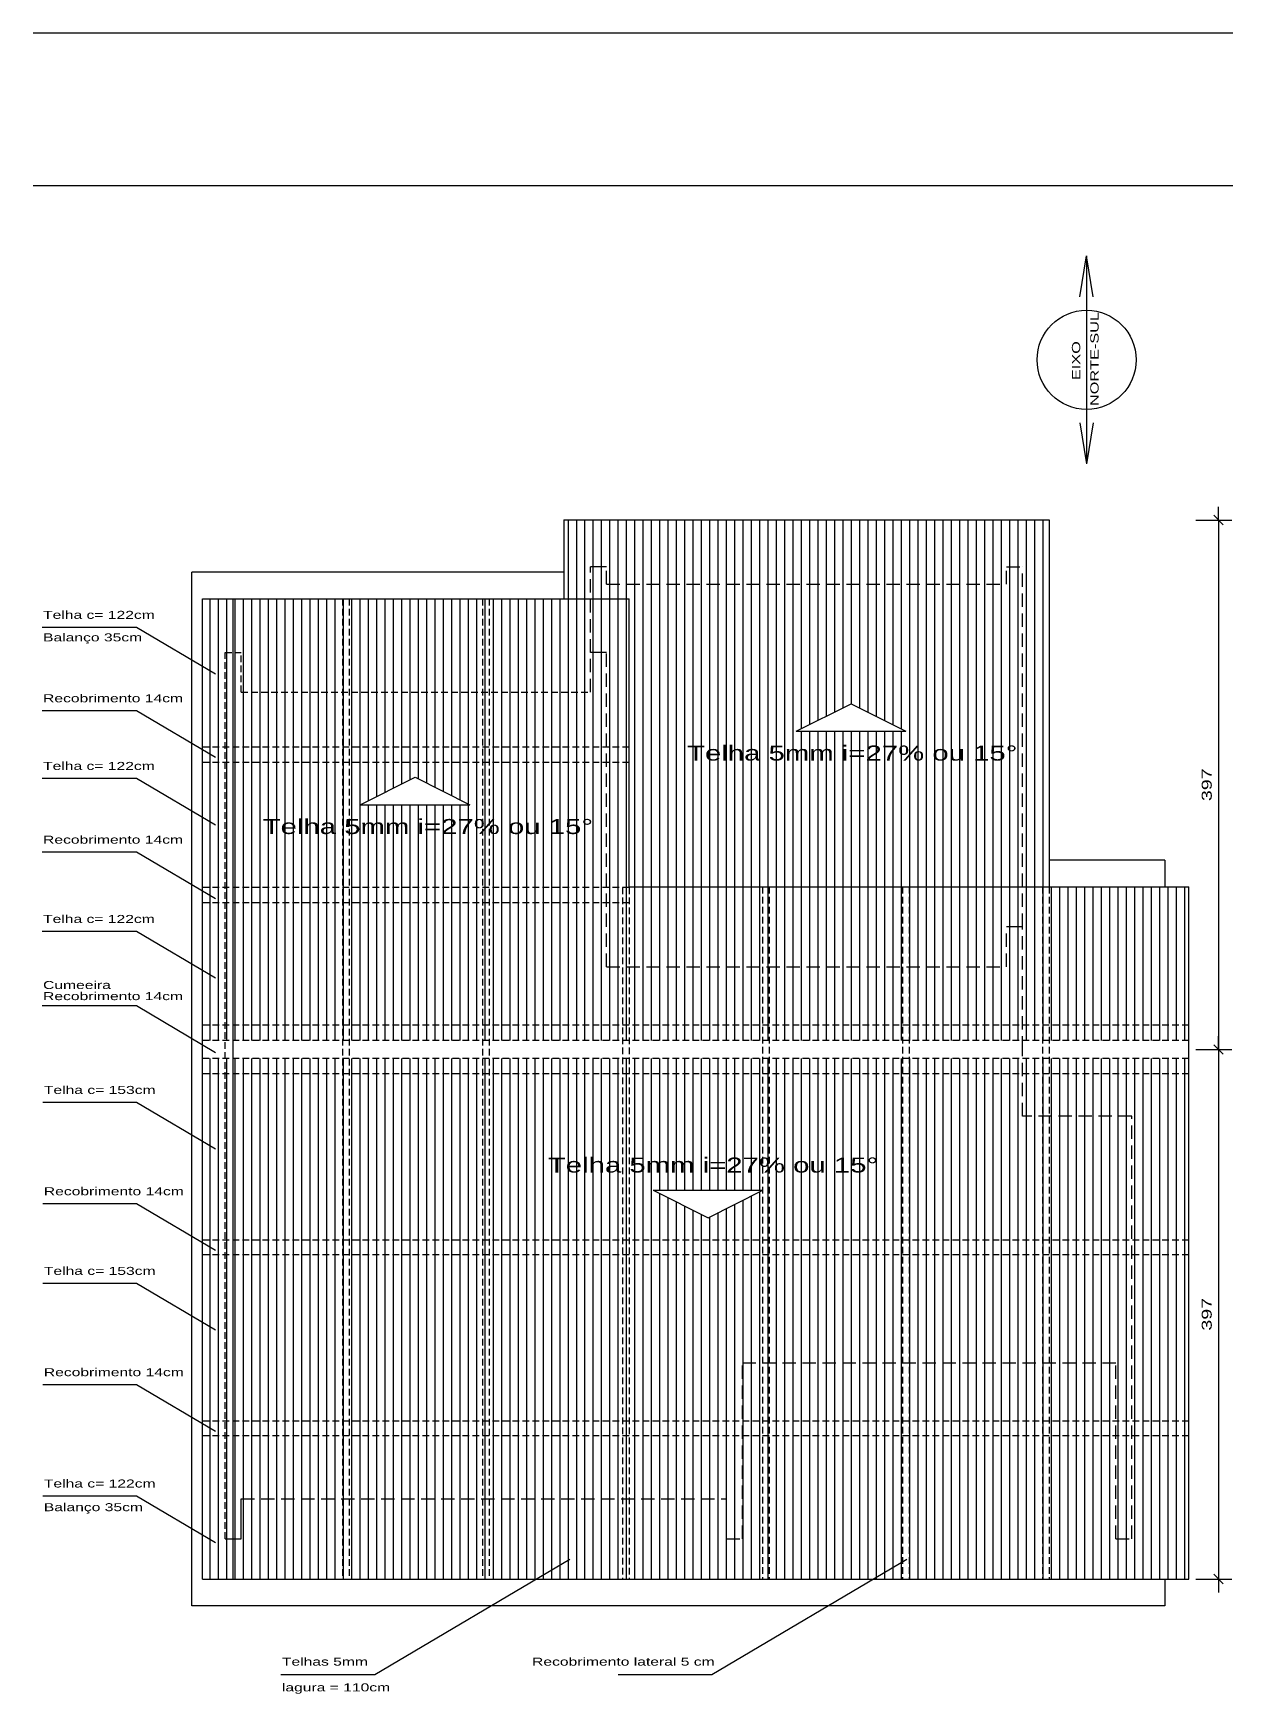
# Model space of a CAD drawing. Header units: millimetres. Extents: x 379 to 8329, y 269 to 4802.
# Drawn here: x 379 to 1279, y 2122 to 3367 of the extents above; entities that cross this region are included whole.
import ezdxf

# ---------------------------------------------------------------- set-up
doc = ezdxf.new("R2010")
doc.units = ezdxf.units.MM
doc.header["$LTSCALE"] = 20
doc.header["$MEASUREMENT"] = 0
doc.linetypes.add('DASHED', pattern=[0.75, 0.5, -0.25])
doc.linetypes.add('DASHED2', pattern=[0.375, 0.25, -0.125])
doc.layers.add('1', color=7, linetype='Continuous')
doc.layers.add('Cotas', color=7, linetype='Continuous')
doc.styles.add('REGUA100', font='arial.ttf', dxfattribs={"width": 1.4})
doc.dimstyles.new('ISO-25', dxfattribs={"dimscale": 5, "dimtxt": 1.5, "dimasz": 0.01, "dimexe": 2, "dimexo": 3, "dimgap": 0.98, "dimtad": 1, "dimrnd": 0.5, "dimtxsty": 'REGUA100', "dimblk1": 'COTATR', "dimblk2": 'COTATR', "dimsah": 1, "dimcen": 4, "dimdle": 4, "dimclrd": 1, "dimclre": 1, "dimclrt": 2, "dimaunit": 1, "dimadec": 0, "dimazin": 0, "dimtfac": 1, "dimtofl": 0, "dimtmove": 2, "dimatfit": 3, "dimldrblk": 'COTATR', "dimfxl": 1, "dimarcsym": 0})
pattern_1 = [(90, (-3444.408, -274.5014), (-6.25, 1e-15), [])]

# ---------------------------------------------------------------- blocks, each defined once
blk = doc.blocks.new('COTATR')
at = {"color": 6}
blk.add_line((-71, -71), (71, 71), dxfattribs=at)
at = {"color": 0, "linetype": 'ByBlock'}
blk.add_line((0, 0), (200, 0), dxfattribs=at)
blk = doc.blocks.new('*D118')
at = {"layer": '1', "color": 1, "lineweight": -2, "transparency": 16777216}
for p, q in [((1251.4, 2605.5), (1278.3, 2605.5)), ((1268.3, 2605.5), (1268.3, 2208.6)), ((1251.4, 2208.5), (1278.3, 2208.5))]:
    blk.add_line(p, q, dxfattribs=at)
at = {"layer": 'DEFPOINTS', "color": 0, "transparency": 16777216}
for p in [(1236.4, 2605.5), (1236.4, 2208.5), (1268.3, 2208.5)]:
    blk.add_point(p, dxfattribs=at)
at = {"layer": '1', "color": 1, "lineweight": -2, "transparency": 16777216, "xscale": 0.05, "yscale": 0.05, "zscale": 0.05}
for p, rotation in [((1268.3, 2605.5), 90), ((1268.3, 2208.5), 270)]:
    blk.add_blockref('COTATR', p, dxfattribs=dict(at, rotation=rotation))
at = {"layer": '1', "color": 2, "transparency": 16777216, "insert": (1259.6, 2407), "char_height": 7.5, "attachment_point": 5, "rotation": 90, "style": 'REGUA100'}
blk.add_mtext('397', dxfattribs=at)
blk = doc.blocks.new('*D119')
at = {"layer": '1', "color": 1, "lineweight": -2, "transparency": 16777216}
for p, q in [((1251.4, 3002.5), (1278.3, 3002.5)), ((1268.3, 3002.5), (1268.3, 2605.6)), ((1251.4, 2605.5), (1278.3, 2605.5))]:
    blk.add_line(p, q, dxfattribs=at)
at = {"layer": 'DEFPOINTS', "color": 0, "transparency": 16777216}
for p in [(1236.4, 3002.5), (1236.4, 2605.5), (1268.3, 2605.5)]:
    blk.add_point(p, dxfattribs=at)
at = {"layer": '1', "color": 1, "lineweight": -2, "transparency": 16777216, "xscale": 0.05, "yscale": 0.05, "zscale": 0.05}
for p, rotation in [((1268.3, 3002.5), 90), ((1268.3, 2605.5), 270)]:
    blk.add_blockref('COTATR', p, dxfattribs=dict(at, rotation=rotation))
at = {"layer": '1', "color": 2, "transparency": 16777216, "insert": (1259.6, 2804), "char_height": 7.5, "attachment_point": 5, "rotation": 90, "style": 'REGUA100'}
blk.add_mtext('397', dxfattribs=at)

msp = doc.modelspace()

# ---------------------------------------------------------------- hatches: boundary and pattern name
at = {"layer": '1'}
h = msp.add_hatch(dxfattribs=at)
h.set_pattern_fill('ANSI31', color=1, scale=50, angle=45, style=0)
h.set_pattern_definition(pattern_1)
h.paths.add_polyline_path([(809.234, 2954.513), (809.234, 2967.513), (797.234, 2967.513), (797.234, 2943.513), (826.234, 2943.513), (826.234, 2727.513), (1121.234, 2727.513), (1121.234, 2967.513), (1109.234, 2967.513), (1109.234, 2954.513)], flags=17)
h.paths.add_polyline_path([(1033.868, 2844.138), (951.583, 2844.138), (992.726, 2864.76)], flags=16)
h.paths.add_polyline_path([(1121.234, 2727.513), (1141.234, 2727.513), (1141.234, 3002.513), (777.234, 3002.513), (777.234, 2943.513), (797.234, 2943.513), (797.234, 2967.513), (809.234, 2967.513), (809.234, 2954.513), (1109.234, 2954.513), (1109.234, 2967.513), (1121.234, 2967.513)])
h.paths.add_polyline_path([(866.699, 2818.77), (1120.534, 2818.77), (1120.534, 2836.554), (866.699, 2836.554)], flags=24)
h = msp.add_hatch(dxfattribs=at)
h.set_pattern_fill('ANSI31', color=1, scale=50, angle=45, style=0)
h.set_pattern_definition(pattern_1)
h.paths.add_polyline_path([(506.234, 2832.51), (506.839, 2832.152), (523.234, 2832.152), (523.234, 2903.242), (529.234, 2903.242), (529.234, 2943.513), (506.234, 2943.513)])
h.paths.add_polyline_path([(523.234, 2832.152), (529.234, 2832.152), (529.234, 2903.242), (523.234, 2903.242)])
h.paths.add_polyline_path([(529.234, 2832.152), (611.234, 2832.152), (611.234, 2873.513), (535.234, 2873.513), (535.234, 2903.242), (529.234, 2903.242)])
h.paths.add_polyline_path([(611.234, 2873.513), (611.234, 2943.513), (529.234, 2943.513), (529.234, 2903.242), (535.234, 2903.242), (535.234, 2873.513)])
h.paths.add_polyline_path([(616.234, 2943.513), (611.234, 2943.513), (611.234, 2873.513), (616.234, 2873.513)])
h.paths.add_polyline_path([(616.234, 2873.513), (611.234, 2873.513), (611.234, 2832.152), (616.234, 2832.152)])
h.paths.add_polyline_path([(716.234, 2832.152), (716.234, 2873.513), (616.234, 2873.513), (616.234, 2832.152)])
h.paths.add_polyline_path([(716.234, 2873.513), (716.234, 2943.513), (616.234, 2943.513), (616.234, 2873.513)])
h.paths.add_polyline_path([(721.234, 2943.513), (716.234, 2943.513), (716.234, 2873.513), (721.234, 2873.513)])
h.paths.add_polyline_path([(716.234, 2832.152), (721.234, 2832.152), (721.234, 2873.513), (716.234, 2873.513)])
h.paths.add_polyline_path([(721.234, 2832.152), (809.234, 2832.152), (809.234, 2903.242), (797.234, 2903.242), (797.234, 2873.513), (721.234, 2873.513)])
h.paths.add_polyline_path([(797.234, 2873.513), (797.234, 2903.242), (797.234, 2943.513), (721.234, 2943.513), (721.234, 2873.513)])
h.paths.add_polyline_path([(797.234, 2903.242), (809.234, 2903.242), (809.234, 2832.152), (826.234, 2832.152), (826.234, 2943.513), (797.234, 2943.513)])
h.paths.add_polyline_path([(826.234, 2832.152), (809.234, 2832.152), (809.234, 2820.658), (826.234, 2820.658)])
h.paths.add_polyline_path([(809.234, 2820.658), (809.234, 2832.152), (721.234, 2832.152), (721.234, 2820.658)])
h.paths.add_polyline_path([(721.234, 2832.152), (716.234, 2832.152), (716.234, 2820.658), (721.234, 2820.658)])
h.paths.add_polyline_path([(716.234, 2820.658), (716.234, 2832.152), (616.234, 2832.152), (616.234, 2820.658)])
h.paths.add_polyline_path([(616.234, 2832.152), (611.234, 2832.152), (611.234, 2820.658), (616.234, 2820.658)])
h.paths.add_polyline_path([(611.234, 2820.658), (611.234, 2832.152), (529.234, 2832.152), (529.234, 2820.658)])
h.paths.add_polyline_path([(523.234, 2820.658), (529.234, 2820.658), (529.234, 2832.152), (523.234, 2832.152)])
h.paths.add_polyline_path([(523.234, 2832.152), (506.234, 2832.152), (506.234, 2820.658), (523.234, 2820.658)])
h.paths.add_polyline_path([(523.234, 2820.658), (506.234, 2820.658), (506.234, 2727.003), (523.234, 2727.003)])
h.paths.add_polyline_path([(523.234, 2727.003), (529.234, 2727.003), (529.234, 2820.658), (523.234, 2820.658)])
h.paths.add_polyline_path([(529.234, 2727.003), (611.234, 2727.003), (611.234, 2820.658), (529.234, 2820.658)])
h.paths.add_polyline_path([(616.234, 2820.658), (611.234, 2820.658), (611.234, 2727.003), (616.234, 2727.003)])
h.paths.add_polyline_path([(716.234, 2727.003), (716.234, 2820.658), (616.234, 2820.658), (616.234, 2727.003)])
h.paths.add_polyline_path([(624.518, 2789.057), (665.661, 2809.679), (706.803, 2789.057)], flags=16)
h.paths.add_polyline_path([(716.234, 2727.003), (721.234, 2727.003), (721.234, 2820.658), (716.234, 2820.658)])
h.paths.add_polyline_path([(809.234, 2727.003), (809.234, 2820.658), (721.234, 2820.658), (721.234, 2727.003)])
h.paths.add_polyline_path([(826.234, 2820.658), (809.234, 2820.658), (809.234, 2727.003), (826.234, 2727.003)])
h.paths.add_polyline_path([(826.234, 2727.003), (821.234, 2727.003), (821.234, 2715.509), (826.234, 2715.509)])
h.paths.add_polyline_path([(809.234, 2715.509), (821.234, 2715.509), (821.234, 2727.003), (809.234, 2727.003)])
h.paths.add_polyline_path([(721.234, 2727.003), (721.234, 2715.509), (809.234, 2715.509), (809.234, 2727.003)])
h.paths.add_polyline_path([(716.234, 2715.509), (721.234, 2715.509), (721.234, 2727.003), (716.234, 2727.003)])
h.paths.add_polyline_path([(616.234, 2727.003), (616.234, 2715.509), (716.234, 2715.509), (716.234, 2727.003)])
h.paths.add_polyline_path([(616.234, 2727.003), (611.234, 2727.003), (611.234, 2715.509), (616.234, 2715.509)])
h.paths.add_polyline_path([(611.234, 2715.509), (611.234, 2727.003), (529.234, 2727.003), (529.234, 2715.509)])
h.paths.add_polyline_path([(523.234, 2715.509), (529.234, 2715.509), (529.234, 2727.003), (523.234, 2727.003)])
h.paths.add_polyline_path([(523.234, 2727.003), (506.234, 2727.003), (506.234, 2715.509), (523.234, 2715.509)])
h.paths.add_polyline_path([(523.234, 2715.509), (506.234, 2715.509), (506.234, 2623.807), (523.234, 2623.807)])
h.paths.add_polyline_path([(523.234, 2623.807), (529.234, 2623.807), (529.234, 2715.509), (523.234, 2715.509)])
h.paths.add_polyline_path([(529.234, 2623.807), (611.234, 2623.807), (611.234, 2715.509), (529.234, 2715.509)])
h.paths.add_polyline_path([(616.234, 2715.509), (611.234, 2715.509), (611.234, 2623.807), (616.234, 2623.807)])
h.paths.add_polyline_path([(616.234, 2623.807), (716.234, 2623.807), (716.234, 2715.509), (616.234, 2715.509)])
h.paths.add_polyline_path([(721.234, 2715.509), (716.234, 2715.509), (716.234, 2623.807), (721.234, 2623.807)])
h.paths.add_polyline_path([(721.234, 2623.807), (821.234, 2623.807), (821.234, 2667.513), (809.234, 2667.513), (809.234, 2715.509), (721.234, 2715.509)])
h.paths.add_polyline_path([(809.234, 2667.513), (821.234, 2667.513), (821.234, 2715.509), (809.234, 2715.509)])
h.paths.add_polyline_path([(826.234, 2715.509), (821.234, 2715.509), (821.234, 2667.513), (826.234, 2667.513)])
h.paths.add_polyline_path([(826.234, 2667.513), (821.234, 2667.513), (821.234, 2623.807), (826.234, 2623.807)])
h.paths.add_polyline_path([(926.234, 2623.807), (926.234, 2667.513), (826.234, 2667.513), (826.234, 2623.807)])
h.paths.add_polyline_path([(926.234, 2667.513), (926.234, 2727.513), (826.234, 2727.513), (826.234, 2667.513)])
h.paths.add_polyline_path([(931.234, 2727.513), (926.234, 2727.513), (926.234, 2667.513), (931.234, 2667.513)])
h.paths.add_polyline_path([(926.234, 2623.807), (931.234, 2623.807), (931.234, 2667.513), (926.234, 2667.513)])
h.paths.add_polyline_path([(931.234, 2623.807), (1031.234, 2623.807), (1031.234, 2667.513), (931.234, 2667.513)])
h.paths.add_polyline_path([(1031.234, 2667.513), (1031.234, 2727.513), (931.234, 2727.513), (931.234, 2667.513)])
h.paths.add_polyline_path([(1036.234, 2727.513), (1031.234, 2727.513), (1031.234, 2667.513), (1036.234, 2667.513)])
h.paths.add_polyline_path([(1031.234, 2623.807), (1036.234, 2623.807), (1036.234, 2667.513), (1031.234, 2667.513)])
h.paths.add_polyline_path([(1036.234, 2623.807), (1121.234, 2623.807), (1121.234, 2697.513), (1109.234, 2697.513), (1109.234, 2667.513), (1036.234, 2667.513)])
h.paths.add_polyline_path([(1109.234, 2667.513), (1109.234, 2697.513), (1121.234, 2697.513), (1121.234, 2727.513), (1036.234, 2727.513), (1036.234, 2667.513)])
h.paths.add_polyline_path([(1121.234, 2623.807), (1136.234, 2623.807), (1136.234, 2727.513), (1121.234, 2727.513), (1121.234, 2697.513)])
h.paths.add_polyline_path([(1136.234, 2623.807), (1141.234, 2623.807), (1141.234, 2727.513), (1136.234, 2727.513)])
h.paths.add_polyline_path([(1141.234, 2623.807), (1246.234, 2623.807), (1246.234, 2727.513), (1141.234, 2727.513)])
h.paths.add_polyline_path([(523.234, 2623.807), (506.234, 2623.807), (506.234, 2612.313), (523.234, 2612.313)])
h.paths.add_polyline_path([(523.234, 2612.313), (529.234, 2612.313), (529.234, 2623.807), (523.234, 2623.807)])
h.paths.add_polyline_path([(529.234, 2623.807), (529.234, 2612.313), (611.234, 2612.313), (611.234, 2623.807)])
h.paths.add_polyline_path([(616.234, 2623.807), (611.234, 2623.807), (611.234, 2612.313), (616.234, 2612.313)])
h.paths.add_polyline_path([(716.234, 2612.313), (716.234, 2623.807), (616.234, 2623.807), (616.234, 2612.313)])
h.paths.add_polyline_path([(716.234, 2612.313), (721.234, 2612.313), (721.234, 2623.807), (716.234, 2623.807)])
h.paths.add_polyline_path([(721.234, 2623.807), (721.234, 2612.313), (821.234, 2612.313), (821.234, 2623.807)])
h.paths.add_polyline_path([(826.234, 2623.807), (821.234, 2623.807), (821.234, 2612.313), (826.234, 2612.313)])
h.paths.add_polyline_path([(826.234, 2623.807), (826.234, 2612.313), (926.234, 2612.313), (926.234, 2623.807)])
h.paths.add_polyline_path([(931.234, 2623.807), (926.234, 2623.807), (926.234, 2612.313), (931.234, 2612.313)])
h.paths.add_polyline_path([(1031.234, 2612.313), (1031.234, 2623.807), (931.234, 2623.807), (931.234, 2612.313)])
h.paths.add_polyline_path([(1036.234, 2623.807), (1031.234, 2623.807), (1031.234, 2612.313), (1036.234, 2612.313)])
h.paths.add_polyline_path([(1036.234, 2623.807), (1036.234, 2612.313), (1121.234, 2612.313), (1121.234, 2623.807)])
h.paths.add_polyline_path([(1121.234, 2623.807), (1121.234, 2612.313), (1136.234, 2612.313), (1136.234, 2623.807)])
h.paths.add_polyline_path([(1136.234, 2612.313), (1141.234, 2612.313), (1141.234, 2623.807), (1136.234, 2623.807)])
h.paths.add_polyline_path([(1141.234, 2623.807), (1141.234, 2612.313), (1246.234, 2612.313), (1246.234, 2623.807)])
h.paths.add_polyline_path([(545.634, 2763.689), (799.469, 2763.689), (799.469, 2781.473), (545.634, 2781.473)], flags=9)
h = msp.add_hatch(dxfattribs=at)
h.set_pattern_fill('ANSI31', color=1, scale=50, angle=45, style=0)
h.set_pattern_definition(pattern_1)
h.paths.add_polyline_path([(523.234, 2587.219), (523.234, 2598.713), (506.234, 2598.713), (506.234, 2587.219)])
h.paths.add_polyline_path([(529.234, 2598.713), (523.234, 2598.713), (523.234, 2587.219), (529.234, 2587.219)])
h.paths.add_polyline_path([(611.234, 2587.219), (611.234, 2598.713), (529.234, 2598.713), (529.234, 2587.219)])
h.paths.add_polyline_path([(616.234, 2598.713), (611.234, 2598.713), (611.234, 2587.219), (616.234, 2587.219)])
h.paths.add_polyline_path([(716.234, 2587.219), (716.234, 2598.713), (616.234, 2598.713), (616.234, 2587.219)])
h.paths.add_polyline_path([(716.234, 2587.219), (721.234, 2587.219), (721.234, 2598.713), (716.234, 2598.713)])
h.paths.add_polyline_path([(721.234, 2587.219), (821.234, 2587.219), (821.234, 2598.713), (721.234, 2598.713)])
h.paths.add_polyline_path([(821.234, 2587.219), (826.234, 2587.219), (826.234, 2598.713), (821.234, 2598.713)])
h.paths.add_polyline_path([(826.234, 2598.713), (826.234, 2587.219), (926.234, 2587.219), (926.234, 2598.713)])
h.paths.add_polyline_path([(931.234, 2598.713), (926.234, 2598.713), (926.234, 2587.219), (931.234, 2587.219)])
h.paths.add_polyline_path([(1031.234, 2587.219), (1031.234, 2598.713), (931.234, 2598.713), (931.234, 2587.219)])
h.paths.add_polyline_path([(1036.234, 2598.713), (1031.234, 2598.713), (1031.234, 2587.219), (1036.234, 2587.219)])
h.paths.add_polyline_path([(1121.234, 2587.219), (1121.234, 2598.713), (1036.234, 2598.713), (1036.234, 2587.219)])
h.paths.add_polyline_path([(1136.234, 2587.219), (1136.234, 2598.713), (1121.234, 2598.713), (1121.234, 2587.219)])
h.paths.add_polyline_path([(1141.234, 2598.713), (1136.234, 2598.713), (1136.234, 2587.219), (1141.234, 2587.219)])
h.paths.add_polyline_path([(1246.234, 2587.219), (1246.234, 2598.713), (1141.234, 2598.713), (1141.234, 2587.219)])
h.paths.add_polyline_path([(1203.234, 2555.513), (1203.234, 2462.455), (1246.234, 2462.455), (1246.234, 2587.219), (1141.234, 2587.219), (1141.234, 2555.513)])
h.paths.add_polyline_path([(1203.234, 2555.513), (1141.234, 2555.513), (1141.234, 2462.455), (1203.234, 2462.455)], flags=17)
h.paths.add_polyline_path([(1141.234, 2555.513), (1136.234, 2555.513), (1136.234, 2462.455), (1141.234, 2462.455)])
h.paths.add_polyline_path([(1141.234, 2587.219), (1136.234, 2587.219), (1136.234, 2555.513), (1141.234, 2555.513)])
h.paths.add_polyline_path([(1121.234, 2555.513), (1121.234, 2587.219), (1036.234, 2587.219), (1036.234, 2462.455), (1136.234, 2462.455), (1136.234, 2555.513)])
h.paths.add_polyline_path([(1036.234, 2587.219), (1031.234, 2587.219), (1031.234, 2462.455), (1036.234, 2462.455)])
h.paths.add_polyline_path([(1031.234, 2587.219), (931.234, 2587.219), (931.234, 2462.455), (1031.234, 2462.455)])
h.paths.add_polyline_path([(926.234, 2500.046), (926.6, 2500.046), (926.234, 2499.862), (926.234, 2462.455), (931.234, 2462.455), (931.234, 2587.219), (926.234, 2587.219)])
h.paths.add_polyline_path([(926.234, 2587.219), (826.234, 2587.219), (826.234, 2462.455), (926.234, 2462.455), (926.234, 2499.862), (885.458, 2479.424), (844.315, 2500.046), (926.234, 2500.046)])
h.paths.add_polyline_path([(821.234, 2462.455), (826.234, 2462.455), (826.234, 2587.219), (821.234, 2587.219)])
h.paths.add_polyline_path([(821.234, 2587.219), (721.234, 2587.219), (721.234, 2462.455), (821.234, 2462.455)])
h.paths.add_polyline_path([(721.234, 2587.219), (716.234, 2587.219), (716.234, 2462.455), (721.234, 2462.455)])
h.paths.add_polyline_path([(716.234, 2587.219), (616.234, 2587.219), (616.234, 2462.455), (716.234, 2462.455)])
h.paths.add_polyline_path([(616.234, 2587.219), (611.234, 2587.219), (611.234, 2462.455), (616.234, 2462.455)])
h.paths.add_polyline_path([(611.234, 2587.219), (529.234, 2587.219), (529.234, 2462.455), (611.234, 2462.455)])
h.paths.add_polyline_path([(529.234, 2587.219), (523.234, 2587.219), (523.234, 2462.455), (529.234, 2462.455)])
h.paths.add_polyline_path([(523.234, 2587.219), (506.234, 2587.219), (506.234, 2462.886), (506.961, 2462.455), (523.234, 2462.455)])
h.paths.add_polyline_path([(523.234, 2451.44), (523.234, 2462.455), (506.234, 2462.455), (506.234, 2451.44)])
h.paths.add_polyline_path([(529.234, 2462.455), (523.234, 2462.455), (523.234, 2451.44), (529.234, 2451.44)])
h.paths.add_polyline_path([(529.234, 2462.455), (529.234, 2451.44), (611.234, 2451.44), (611.234, 2462.455)])
h.paths.add_polyline_path([(611.234, 2451.44), (616.234, 2451.44), (616.234, 2462.455), (611.234, 2462.455)])
h.paths.add_polyline_path([(716.234, 2451.44), (716.234, 2462.455), (616.234, 2462.455), (616.234, 2451.44)])
h.paths.add_polyline_path([(716.234, 2451.44), (721.234, 2451.44), (721.234, 2462.455), (716.234, 2462.455)])
h.paths.add_polyline_path([(821.234, 2451.44), (821.234, 2462.455), (721.234, 2462.455), (721.234, 2451.44)])
h.paths.add_polyline_path([(826.234, 2462.455), (821.234, 2462.455), (821.234, 2451.44), (826.234, 2451.44)])
h.paths.add_polyline_path([(926.234, 2451.44), (926.234, 2462.455), (826.234, 2462.455), (826.234, 2451.44)])
h.paths.add_polyline_path([(931.234, 2462.455), (926.234, 2462.455), (926.234, 2451.44), (931.234, 2451.44)])
h.paths.add_polyline_path([(1031.234, 2451.44), (1031.234, 2462.455), (931.234, 2462.455), (931.234, 2451.44)])
h.paths.add_polyline_path([(1036.234, 2462.455), (1031.234, 2462.455), (1031.234, 2451.44), (1036.234, 2451.44)])
h.paths.add_polyline_path([(1036.234, 2462.455), (1036.234, 2451.44), (1136.234, 2451.44), (1136.234, 2462.455)])
h.paths.add_polyline_path([(1141.234, 2462.455), (1136.234, 2462.455), (1136.234, 2451.44), (1141.234, 2451.44)])
h.paths.add_polyline_path([(1203.234, 2451.44), (1203.234, 2462.455), (1141.234, 2462.455), (1141.234, 2451.44)])
h.paths.add_polyline_path([(1246.234, 2451.44), (1246.234, 2462.455), (1203.234, 2462.455), (1203.234, 2451.44)])
h.paths.add_polyline_path([(1203.234, 2326.923), (1246.234, 2326.923), (1246.234, 2451.44), (1203.234, 2451.44)])
h.paths.add_polyline_path([(1203.234, 2451.44), (1141.234, 2451.44), (1141.234, 2370.513), (1191.234, 2370.513), (1191.234, 2326.923), (1203.234, 2326.923)])
h.paths.add_polyline_path([(1141.234, 2326.923), (1191.234, 2326.923), (1191.234, 2370.513), (1141.234, 2370.513)], flags=17)
h.paths.add_polyline_path([(1136.234, 2326.923), (1141.234, 2326.923), (1141.234, 2370.513), (1136.234, 2370.513)])
h.paths.add_polyline_path([(1136.234, 2370.513), (1141.234, 2370.513), (1141.234, 2451.44), (1136.234, 2451.44)])
h.paths.add_polyline_path([(1136.234, 2370.513), (1136.234, 2451.44), (1036.234, 2451.44), (1036.234, 2370.513)])
h.paths.add_polyline_path([(1036.234, 2370.513), (1036.234, 2326.923), (1136.234, 2326.923), (1136.234, 2370.513)])
h.paths.add_polyline_path([(1036.234, 2370.513), (1031.234, 2370.513), (1031.234, 2326.923), (1036.234, 2326.923)])
h.paths.add_polyline_path([(1036.234, 2451.44), (1031.234, 2451.44), (1031.234, 2370.513), (1036.234, 2370.513)])
h.paths.add_polyline_path([(1031.234, 2370.513), (1031.234, 2451.44), (931.234, 2451.44), (931.234, 2370.513)])
h.paths.add_polyline_path([(931.234, 2370.513), (931.234, 2326.923), (1031.234, 2326.923), (1031.234, 2370.513)])
h.paths.add_polyline_path([(926.234, 2326.923), (931.234, 2326.923), (931.234, 2370.513), (926.234, 2370.513)])
h.paths.add_polyline_path([(931.234, 2451.44), (926.234, 2451.44), (926.234, 2370.513), (931.234, 2370.513)])
h.paths.add_polyline_path([(926.234, 2370.513), (911.234, 2370.513), (911.234, 2326.923), (926.234, 2326.923)], flags=16)
h.paths.add_polyline_path([(911.234, 2370.513), (926.234, 2370.513), (926.234, 2451.44), (826.234, 2451.44), (826.234, 2326.923), (911.234, 2326.923)])
h.paths.add_polyline_path([(821.234, 2326.923), (826.234, 2326.923), (826.234, 2451.44), (821.234, 2451.44)])
h.paths.add_polyline_path([(821.234, 2451.44), (721.234, 2451.44), (721.234, 2326.923), (821.234, 2326.923)])
h.paths.add_polyline_path([(721.234, 2451.44), (716.234, 2451.44), (716.234, 2326.923), (721.234, 2326.923)])
h.paths.add_polyline_path([(716.234, 2451.44), (616.234, 2451.44), (616.234, 2326.923), (716.234, 2326.923)])
h.paths.add_polyline_path([(616.234, 2451.44), (611.234, 2451.44), (611.234, 2326.923), (616.234, 2326.923)])
h.paths.add_polyline_path([(529.234, 2326.923), (611.234, 2326.923), (611.234, 2451.44), (529.234, 2451.44)])
h.paths.add_polyline_path([(529.234, 2451.44), (523.234, 2451.44), (523.234, 2326.923), (529.234, 2326.923)])
h.paths.add_polyline_path([(523.234, 2451.44), (506.234, 2451.44), (506.234, 2327.218), (506.733, 2326.923), (523.234, 2326.923)])
h.paths.add_polyline_path([(506.234, 2326.923), (506.234, 2315.908), (523.234, 2315.908), (523.234, 2326.923)])
h.paths.add_polyline_path([(529.234, 2326.923), (523.234, 2326.923), (523.234, 2315.908), (529.234, 2315.908)])
h.paths.add_polyline_path([(529.234, 2326.923), (529.234, 2315.908), (611.234, 2315.908), (611.234, 2326.923)])
h.paths.add_polyline_path([(616.234, 2326.923), (611.234, 2326.923), (611.234, 2315.908), (616.234, 2315.908)])
h.paths.add_polyline_path([(616.234, 2326.923), (616.234, 2315.908), (716.234, 2315.908), (716.234, 2326.923)])
h.paths.add_polyline_path([(721.234, 2326.923), (716.234, 2326.923), (716.234, 2315.908), (721.234, 2315.908)])
h.paths.add_polyline_path([(721.234, 2326.923), (721.234, 2315.908), (821.234, 2315.908), (821.234, 2326.923)])
h.paths.add_polyline_path([(826.234, 2326.923), (821.234, 2326.923), (821.234, 2315.908), (826.234, 2315.908)])
h.paths.add_polyline_path([(826.234, 2326.923), (826.234, 2315.908), (911.234, 2315.908), (911.234, 2326.923)])
h.paths.add_polyline_path([(926.234, 2315.908), (926.234, 2326.923), (911.234, 2326.923), (911.234, 2315.908)])
h.paths.add_polyline_path([(926.234, 2315.908), (931.234, 2315.908), (931.234, 2326.923), (926.234, 2326.923)])
h.paths.add_polyline_path([(1031.234, 2315.908), (1031.234, 2326.923), (931.234, 2326.923), (931.234, 2315.908)])
h.paths.add_polyline_path([(1031.234, 2315.908), (1036.234, 2315.908), (1036.234, 2326.923), (1031.234, 2326.923)])
h.paths.add_polyline_path([(1136.234, 2315.908), (1136.234, 2326.923), (1036.234, 2326.923), (1036.234, 2315.908)])
h.paths.add_polyline_path([(1141.234, 2326.923), (1136.234, 2326.923), (1136.234, 2315.908), (1141.234, 2315.908)])
h.paths.add_polyline_path([(1191.234, 2315.908), (1191.234, 2326.923), (1141.234, 2326.923), (1141.234, 2315.908)])
h.paths.add_polyline_path([(1191.234, 2315.908), (1203.234, 2315.908), (1203.234, 2326.923), (1191.234, 2326.923)])
h.paths.add_polyline_path([(1203.234, 2326.923), (1203.234, 2315.908), (1246.234, 2315.908), (1246.234, 2326.923)])
h.paths.add_polyline_path([(1203.234, 2248.513), (1191.234, 2248.513), (1191.234, 2315.908), (1141.234, 2315.908), (1141.234, 2208.513), (1246.234, 2208.513), (1246.234, 2315.908), (1203.234, 2315.908)])
h.paths.add_polyline_path([(1203.234, 2315.908), (1191.234, 2315.908), (1191.234, 2248.513), (1203.234, 2248.513)], flags=17)
h.paths.add_polyline_path([(1141.234, 2315.908), (1136.234, 2315.908), (1136.234, 2208.513), (1141.234, 2208.513)])
h.paths.add_polyline_path([(1136.234, 2315.908), (1036.234, 2315.908), (1036.234, 2208.513), (1136.234, 2208.513)])
h.paths.add_polyline_path([(1036.234, 2315.908), (1031.234, 2315.908), (1031.234, 2208.513), (1036.234, 2208.513)])
h.paths.add_polyline_path([(1031.234, 2315.908), (931.234, 2315.908), (931.234, 2208.513), (1031.234, 2208.513)])
h.paths.add_polyline_path([(931.234, 2315.908), (926.234, 2315.908), (926.234, 2208.513), (931.234, 2208.513)])
h.paths.add_polyline_path([(926.234, 2315.908), (911.234, 2315.908), (911.234, 2248.513), (899.234, 2248.513), (899.234, 2268.513), (826.234, 2268.513), (826.234, 2208.513), (926.234, 2208.513)])
h.paths.add_polyline_path([(899.234, 2268.513), (899.234, 2248.513), (911.234, 2248.513), (911.234, 2315.908), (826.234, 2315.908), (826.234, 2268.513)], flags=17)
h.paths.add_polyline_path([(826.234, 2315.908), (821.234, 2315.908), (821.234, 2268.513), (826.234, 2268.513)])
h.paths.add_polyline_path([(821.234, 2208.513), (826.234, 2208.513), (826.234, 2268.513), (821.234, 2268.513)])
h.paths.add_polyline_path([(721.234, 2268.513), (721.234, 2208.513), (821.234, 2208.513), (821.234, 2268.513)])
h.paths.add_polyline_path([(821.234, 2268.513), (821.234, 2315.908), (721.234, 2315.908), (721.234, 2268.513)])
h.paths.add_polyline_path([(721.234, 2315.908), (716.234, 2315.908), (716.234, 2268.513), (721.234, 2268.513)])
h.paths.add_polyline_path([(716.234, 2208.513), (721.234, 2208.513), (721.234, 2268.513), (716.234, 2268.513)])
h.paths.add_polyline_path([(716.234, 2268.513), (616.234, 2268.513), (616.234, 2208.513), (716.234, 2208.513)])
h.paths.add_polyline_path([(716.234, 2268.513), (716.234, 2315.908), (616.234, 2315.908), (616.234, 2268.513)])
h.paths.add_polyline_path([(616.234, 2315.908), (611.234, 2315.908), (611.234, 2268.513), (616.234, 2268.513)])
h.paths.add_polyline_path([(611.234, 2208.513), (616.234, 2208.513), (616.234, 2268.513), (611.234, 2268.513)])
h.paths.add_polyline_path([(611.234, 2268.513), (535.234, 2268.513), (535.234, 2248.513), (529.234, 2248.513), (529.234, 2208.513), (611.234, 2208.513)])
h.paths.add_polyline_path([(611.234, 2268.513), (611.234, 2315.908), (529.234, 2315.908), (529.234, 2248.513), (535.234, 2248.513), (535.234, 2268.513)])
h.paths.add_polyline_path([(529.234, 2315.908), (523.234, 2315.908), (523.234, 2248.513), (529.234, 2248.513)], flags=17)
h.paths.add_polyline_path([(523.234, 2315.908), (506.234, 2315.908), (506.234, 2208.513), (529.234, 2208.513), (529.234, 2248.513), (523.234, 2248.513)])
h.paths.add_polyline_path([(754.931, 2509.893), (1008.766, 2509.893), (1008.766, 2527.678), (754.931, 2527.678)], flags=9)
h = msp.add_hatch(dxfattribs=at)
h.set_pattern_fill('ANSI31', color=1, scale=50, angle=45, style=0)
h.set_pattern_definition(pattern_1)
h.paths.add_polyline_path([(1121.234, 2555.513), (1136.234, 2555.513), (1136.234, 2587.219), (1121.234, 2587.219)])

# ---------------------------------------------------------------- linework, layer by layer
at = {"layer": '1', "color": 1}
for p, q in [((1279.109, 3367.477), (379.109, 3367.477)), ((1279.109, 3253.046), (379.109, 3253.046)), ((777.234, 3002.513), (1141.234, 3002.513)), ((777.234, 3002.513), (777.234, 2943.513)), ((1141.234, 3002.513), (1141.234, 2727.513)), ((777.234, 2963.513), (498.234, 2963.513)), ((498.234, 2188.513), (498.234, 2963.513)), ((809.234, 2967.513), (797.234, 2967.513)), ((1228.234, 2747.513), (1141.234, 2747.513)), ((1228.234, 2747.513), (1228.234, 2727.513)), ((1228.234, 2208.513), (1228.234, 2188.513))]:
    msp.add_line(p, q, dxfattribs=at)
at = {"layer": '1', "color": 2}
for p, q in [((1164.448, 3169.87), (1169.442, 3200.462)), ((1174.437, 3169.87), (1169.442, 3200.462)), ((1169.442, 3200.462), (1169.442, 3044.718)), ((1164.448, 3075.31), (1169.442, 3044.718)), ((1174.437, 3075.31), (1169.442, 3044.718))]:
    msp.add_line(p, q, dxfattribs=at)
at = {"layer": '1', "color": 1, "linetype": 'DASHED'}
for p, q in [((797.234, 2903.242), (797.234, 2967.513)), ((809.234, 2954.513), (809.234, 2967.513)), ((1109.234, 2954.513), (1109.234, 2967.513)), ((1109.234, 2967.513), (1121.234, 2967.513)), ((1121.234, 2967.513), (1121.234, 2967.513)), ((1121.234, 2697.513), (1121.234, 2967.513)), ((809.234, 2954.513), (1109.234, 2954.513))]:
    msp.add_line(p, q, dxfattribs=at)
at = {"layer": '1'}
for p, q in [((506.234, 2943.513), (826.234, 2943.513)), ((506.234, 2208.513), (506.234, 2943.513)), ((529.234, 2208.513), (529.234, 2943.513)), ((826.234, 2727.513), (826.234, 2943.513)), ((826.234, 2727.513), (1246.234, 2727.513)), ((1246.234, 2208.513), (1246.234, 2727.513)), ((506.234, 2208.513), (1246.234, 2208.513))]:
    msp.add_line(p, q, dxfattribs=at)
at = {"layer": '1', "linetype": 'DASHED2'}
for p, q in [((611.234, 2943.513), (611.234, 2208.513)), ((616.234, 2943.513), (616.234, 2208.513)), ((716.234, 2943.513), (716.234, 2208.513)), ((721.234, 2943.513), (721.234, 2208.513)), ((826.234, 2832.152), (506.234, 2832.152)), ((826.234, 2820.658), (506.234, 2820.658)), ((826.234, 2727.003), (506.234, 2727.003)), ((821.234, 2727.003), (821.234, 2208.513)), ((826.234, 2727.003), (826.234, 2208.513)), ((926.234, 2727.513), (926.234, 2208.513)), ((931.234, 2727.513), (931.234, 2208.513)), ((1031.234, 2727.513), (1031.234, 2208.513)), ((1036.234, 2727.513), (1036.234, 2208.513)), ((1136.234, 2727.513), (1136.234, 2208.513)), ((1141.234, 2727.513), (1141.234, 2208.513)), ((826.234, 2715.509), (506.234, 2715.509)), ((1246.234, 2623.807), (506.234, 2623.807)), ((1246.234, 2612.313), (506.234, 2612.313)), ((1246.234, 2598.713), (506.234, 2598.713)), ((1246.234, 2587.219), (506.234, 2587.219)), ((1246.234, 2462.455), (506.234, 2462.455)), ((1246.234, 2451.44), (506.234, 2451.44)), ((1246.234, 2326.923), (506.234, 2326.923)), ((1246.234, 2315.908), (506.234, 2315.908))]:
    msp.add_line(p, q, dxfattribs=at)
at = {"layer": '1', "color": 0}
for p, q in [((456.716, 2921.97), (385.725, 2921.97)), ((515.927, 2886.928), (456.716, 2921.97)), ((456.716, 2859.429), (385.725, 2859.429)), ((515.927, 2824.387), (456.716, 2859.429)), ((456.716, 2808.702), (385.725, 2808.702)), ((515.927, 2773.661), (456.716, 2808.702)), ((456.716, 2753.43), (385.725, 2753.43)), ((515.927, 2718.388), (456.716, 2753.43)), ((456.716, 2693.974), (385.725, 2693.974)), ((515.927, 2658.932), (456.716, 2693.974)), ((456.716, 2638.169), (385.725, 2638.169)), ((515.927, 2603.127), (456.716, 2638.169)), ((456.716, 2565.771), (386.322, 2565.771)), ((515.927, 2530.729), (456.716, 2565.771)), ((456.716, 2489.804), (386.322, 2489.804)), ((515.927, 2454.763), (456.716, 2489.804)), ((456.716, 2430.103), (386.322, 2430.103)), ((515.927, 2395.062), (456.716, 2430.103)), ((456.716, 2354.137), (386.322, 2354.137)), ((515.927, 2319.095), (456.716, 2354.137)), ((456.716, 2270.693), (386.322, 2270.693)), ((515.927, 2235.651), (456.716, 2270.693)), ((781.67, 2223.24), (635.303, 2136.618)), ((1034.628, 2223.24), (888.26, 2136.618)), ((635.303, 2136.618), (564.909, 2136.618)), ((888.26, 2136.618), (817.866, 2136.618))]:
    msp.add_line(p, q, dxfattribs=at)
at = {"layer": '1', "color": 4, "linetype": 'DASHED2'}
for p, q in [((523.234, 2238.513), (523.234, 2903.242)), ((523.234, 2903.242), (535.234, 2903.242)), ((535.234, 2873.513), (535.234, 2903.242)), ((535.234, 2873.513), (797.234, 2873.513))]:
    msp.add_line(p, q, dxfattribs=at)
at = {"layer": '1', "color": 4, "linetype": 'DASHED'}
for p, q in [((797.234, 2873.513), (797.234, 2903.242)), ((809.234, 2667.513), (809.234, 2903.242)), ((1109.234, 2667.513), (1109.234, 2697.513)), ((1121.234, 2605.513), (1121.234, 2697.513)), ((809.234, 2667.513), (1109.234, 2667.513)), ((1121.234, 2555.513), (1121.234, 2605.513)), ((1203.234, 2555.513), (1121.234, 2555.513)), ((1203.234, 2238.513), (1203.234, 2555.513)), ((911.234, 2370.513), (1191.234, 2370.513)), ((1191.234, 2238.513), (1191.234, 2370.513)), ((535.234, 2268.513), (899.234, 2268.513)), ((899.234, 2238.513), (899.234, 2268.513))]:
    msp.add_line(p, q, dxfattribs=at)
at = {"layer": '1', "color": 4}
for p, q in [((809.234, 2903.242), (797.234, 2903.242)), ((1121.234, 2697.513), (1109.234, 2697.513)), ((535.234, 2238.513), (535.234, 2268.513)), ((523.234, 2238.513), (535.234, 2238.513))]:
    msp.add_line(p, q, dxfattribs=at)
at = {"layer": '1'}
msp.add_circle((1169.442, 3122.59), 37.168, dxfattribs=at)
at = {"layer": 'Cotas'}
for p, q in [((951.583, 2844.138), (992.726, 2864.76)), ((992.726, 2864.76), (1033.868, 2844.138)), ((951.583, 2844.138), (1033.868, 2844.138)), ((624.518, 2789.057), (665.661, 2809.679)), ((665.661, 2809.679), (706.803, 2789.057)), ((624.518, 2789.057), (706.803, 2789.057)), ((844.315, 2500.046), (885.458, 2479.424)), ((844.315, 2500.046), (926.6, 2500.046)), ((885.458, 2479.424), (926.6, 2500.046))]:
    msp.add_line(p, q, dxfattribs=at)
at = {"layer": 'Cotas', "color": 4, "linetype": 'DASHED'}
for p, q in [((911.234, 2238.513), (911.234, 2370.513)), ((899.234, 2238.513), (911.234, 2238.513)), ((1191.234, 2238.513), (1203.234, 2238.513))]:
    msp.add_line(p, q, dxfattribs=at)
at = {"layer": 'Cotas', "color": 1}
msp.add_line((1228.234, 2188.513), (498.234, 2188.513), dxfattribs=at)

# ---------------------------------------------------------------- texts
at = {"layer": '1', "color": 2, "style": 'REGUA100', "width": 1.4}
for s, p in [('NORTE-SUL', (1178.433, 3087.943)), ('EIXO', (1164.641, 3107.42))]:
    msp.add_text(s, height=6.24, rotation=90, dxfattribs=at).set_placement(p)
at = {"layer": '1', "color": 0, "style": 'REGUA100', "width": 1.4}
for s, height, p in [('Telha c= 122cm', 6, (386.522, 2928.395)), ('Balanço 35cm', 6, (386.522, 2911.5)), ('Recobrimento 14cm', 6, (386.522, 2865.854)), ('Telha 5mm i=27% ou 15°', 11.25, (869.663, 2822.149)), ('Telha c= 122cm', 6, (386.522, 2815.128)), ('Telha 5mm i=27% ou 15°', 11.25, (551.274, 2767.067)), ('Recobrimento 14cm', 6, (386.522, 2759.855)), ('Telha c= 122cm', 6, (386.522, 2700.399)), ('Cumeeira', 6, (386.522, 2650.869)), ('Recobrimento 14cm', 6, (386.522, 2642.527)), ('Telha c= 153cm', 6, (387.119, 2572.196)), ('Telha 5mm i=27% ou 15°', 11.25, (765.238, 2513.272)), ('Recobrimento 14cm', 6, (387.119, 2496.229)), ('Telha c= 153cm', 6, (387.119, 2436.528)), ('Recobrimento 14cm', 6, (387.119, 2360.562)), ('Telha c= 122cm', 6, (387.119, 2277.118)), ('Balanço 35cm', 6, (387.119, 2259.367)), ('Telhas 5mm', 6, (565.706, 2143.561)), ('Recobrimento lateral 5 cm', 6, (753.388, 2143.561)), ('lagura = 110cm', 6, (565.706, 2124.267))]:
    msp.add_text(s, height=height, dxfattribs=at).set_placement(p)

# ---------------------------------------------------------------- dimensions: what is measured, and where the dimension line sits
at = {"layer": '1'}
for p1, p2, picture, middle in [((1236.388, 3002.513), (1236.388, 2605.513), '*D119', (1259.579, 2804.013)), ((1236.388, 2605.513), (1236.388, 2208.513), '*D118', (1259.579, 2407.013))]:
    dim = msp.add_aligned_dim(p1=p1, p2=p2, distance=31.923, dimstyle='ISO-25', override={"dimblk": 'COTATR', "dimatfit": 2}, dxfattribs=at)
    dim.commit()
    dim.dimension.update_dxf_attribs({"geometry": picture, "text_midpoint": middle})

doc.saveas('drawing.dxf')
